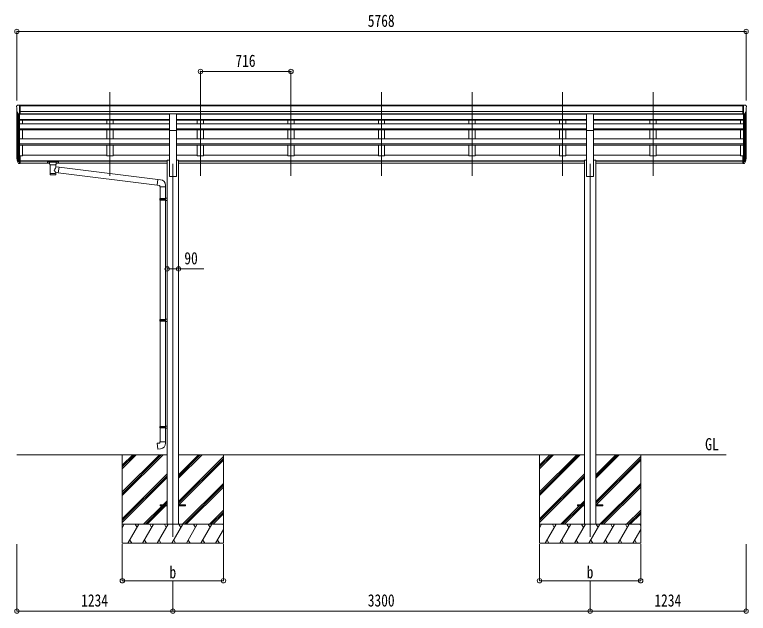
# Model space of a CAD drawing. Units: millimetres at full size. Extents: x -9783 to 33754, y -10064 to 6752.
# Drawn here: x 27951 to 33754, y -4000 to 735 of the extents above; entities that cross this region are included whole.
import ezdxf
from ezdxf.enums import TextEntityAlignment as Align

# ---------------------------------------------------------------- set-up
doc = ezdxf.new("R2010")
doc.units = ezdxf.units.MM
doc.header["$LTSCALE"] = 35
doc.header["$PDMODE"] = 32
doc.header["$PDSIZE"] = 35
for name, color, linetype, lineweight in [('0-0_0', 7, 'Continuous', 9), ('0-1_本体', 4, 'Continuous', 9), ('0-2_部品', 7, 'Continuous', 9), ('0-8_PARTS2', 2, 'Continuous', 9), ('0-A_寸法', 6, 'Continuous', 9)]:
    doc.layers.add(name, color=color, linetype=linetype, lineweight=lineweight)
doc.styles.add('ＭＳ ゴシック', font='')
doc.styles.get('ＭＳ ゴシック').set_extended_font_data('MS Gothic')

msp = doc.modelspace()

# ---------------------------------------------------------------- linework, layer by layer
at = {"layer": '0-0_0'}
for p, q in [((27968.92, -2745.73), (29157.72, -2745.73)), ((28802.92, -2745.73), (28802.92, -3445.73)), ((28802.92, -3039.91), (29097.1, -2745.73)), ((28802.92, -3054.05), (29111.24, -2745.73)), ((28802.92, -3068.19), (29125.38, -2745.73)), ((28802.92, -2856.06), (28913.25, -2745.73)), ((28802.92, -2841.92), (28899.11, -2745.73)), ((28802.92, -2827.78), (28884.97, -2745.73)), ((29248.12, -2931.36), (29433.75, -2745.73)), ((29248.12, -2917.22), (29419.61, -2745.73)), ((29248.12, -2903.08), (29405.47, -2745.73)), ((29248.12, -2745.73), (32457.72, -2745.73)), ((29248.12, -3115.21), (29602.92, -2760.41)), ((29248.12, -3129.35), (29602.92, -2774.55)), ((29602.92, -2745.73), (29602.92, -3445.73)), ((32102.92, -2745.73), (32102.92, -3445.73)), ((32102.92, -3039.91), (32397.1, -2745.73)), ((32102.92, -3054.05), (32411.24, -2745.73)), ((32102.92, -3068.19), (32425.38, -2745.73)), ((32102.92, -2856.06), (32213.25, -2745.73)), ((32102.92, -2841.92), (32199.11, -2745.73)), ((32102.92, -2827.78), (32184.97, -2745.73)), ((32548.12, -2745.73), (33578.92, -2745.73)), ((32548.12, -2931.36), (32733.75, -2745.73)), ((32548.12, -2917.22), (32719.61, -2745.73)), ((32548.12, -2903.08), (32705.47, -2745.73)), ((32548.12, -3115.21), (32902.92, -2760.41)), ((32548.12, -3129.35), (32902.92, -2774.55)), ((32902.92, -2745.73), (32902.92, -3445.73)), ((29250.38, -3141.23), (29602.92, -2788.69)), ((32550.38, -3141.23), (32902.92, -2788.69)), ((28802.92, -3252.04), (29157.72, -2897.24)), ((32102.92, -3252.04), (32457.72, -2897.24)), ((28802.92, -3266.18), (29157.72, -2911.38)), ((28802.92, -3280.32), (29157.72, -2925.53)), ((32102.92, -3266.18), (32457.72, -2911.38)), ((32102.92, -3280.32), (32457.72, -2925.53)), ((29279.73, -3295.73), (29602.92, -2972.54)), ((29293.87, -3295.73), (29602.92, -2986.68)), ((29308.01, -3295.73), (29602.92, -3000.82)), ((32579.73, -3295.73), (32902.92, -2972.54)), ((32593.87, -3295.73), (32902.92, -2986.68)), ((32608.01, -3295.73), (32902.92, -3000.82)), ((29125.86, -3141.23), (29157.72, -3109.37)), ((29140, -3141.23), (29157.72, -3123.51)), ((32425.86, -3141.23), (32457.72, -3109.37)), ((32440, -3141.23), (32457.72, -3123.51)), ((28971.36, -3295.73), (29116.86, -3150.23)), ((28985.5, -3295.73), (29131, -3150.23)), ((28999.64, -3295.73), (29145.14, -3150.23)), ((29154.14, -3141.23), (29157.72, -3137.66)), ((29491.86, -3295.73), (29602.92, -3184.67)), ((32271.36, -3295.73), (32416.86, -3150.23)), ((32285.5, -3295.73), (32431, -3150.23)), ((32299.64, -3295.73), (32445.14, -3150.23)), ((32454.14, -3141.23), (32457.72, -3137.66)), ((32791.86, -3295.73), (32902.92, -3184.67)), ((29506, -3295.73), (29602.92, -3198.81)), ((29520.14, -3295.73), (29602.92, -3212.96)), ((32806, -3295.73), (32902.92, -3198.81)), ((32820.14, -3295.73), (32902.92, -3212.96)), ((29602.92, -3295.73), (28802.92, -3295.73)), ((28802.92, -3323.23), (28818.8, -3295.73)), ((28847.66, -3445.73), (28934.27, -3295.73)), ((28919.27, -3321.71), (28904.27, -3295.73)), ((28963.14, -3445.73), (29049.74, -3295.73)), ((29034.74, -3321.71), (29019.74, -3295.73)), ((29078.61, -3445.73), (29165.21, -3295.73)), ((29150.21, -3321.71), (29135.21, -3295.73)), ((29194.08, -3445.73), (29280.68, -3295.73)), ((29265.68, -3321.71), (29250.68, -3295.73)), ((29309.55, -3445.73), (29396.15, -3295.73)), ((29381.15, -3321.71), (29366.15, -3295.73)), ((29425.02, -3445.73), (29511.62, -3295.73)), ((29481.62, -3295.73), (29496.62, -3321.71)), ((29597.09, -3295.73), (29602.92, -3305.83)), ((32902.92, -3295.73), (32102.92, -3295.73)), ((32102.92, -3323.23), (32118.8, -3295.73)), ((32147.66, -3445.73), (32234.27, -3295.73)), ((32219.27, -3321.71), (32204.27, -3295.73)), ((32263.14, -3445.73), (32349.74, -3295.73)), ((32334.74, -3321.71), (32319.74, -3295.73)), ((32378.61, -3445.73), (32465.21, -3295.73)), ((32450.21, -3321.71), (32435.21, -3295.73)), ((32494.08, -3445.73), (32580.68, -3295.73)), ((32565.68, -3321.71), (32550.68, -3295.73)), ((32609.55, -3445.73), (32696.15, -3295.73)), ((32681.15, -3321.71), (32666.15, -3295.73)), ((32725.02, -3445.73), (32811.62, -3295.73)), ((32781.62, -3295.73), (32796.62, -3321.71)), ((32897.09, -3295.73), (32902.92, -3305.83)), ((29540.49, -3445.73), (29602.92, -3337.59)), ((32840.49, -3445.73), (32902.92, -3337.59)), ((28862.66, -3419.75), (28877.66, -3445.73)), ((28978.13, -3419.75), (28993.13, -3445.73)), ((29093.6, -3419.75), (29108.6, -3445.73)), ((29209.07, -3419.75), (29224.07, -3445.73)), ((29324.54, -3419.75), (29339.54, -3445.73)), ((29440.01, -3419.75), (29455.01, -3445.73)), ((29555.48, -3419.75), (29570.48, -3445.73)), ((32162.66, -3419.75), (32177.66, -3445.73)), ((32278.13, -3419.75), (32293.13, -3445.73)), ((32393.6, -3419.75), (32408.6, -3445.73)), ((32509.07, -3419.75), (32524.07, -3445.73)), ((32624.54, -3419.75), (32639.54, -3445.73)), ((32740.01, -3419.75), (32755.01, -3445.73)), ((32855.48, -3419.75), (32870.48, -3445.73)), ((28802.92, -3445.73), (29602.92, -3445.73)), ((32102.92, -3445.73), (32902.92, -3445.73))]:
    msp.add_line(p, q, dxfattribs=at)
at = {"layer": '0-1_本体'}
for p, q in [((27995.42, 18.39), (33710.42, 18.39)), ((27995.42, 13.04), (33710.42, 13.04)), ((27968.92, -382.6), (27968.92, -18.36)), ((27973.2, -37.16), (27973.2, -406.87)), ((27982.92, -52.51), (27982.92, -424.87)), ((27988.92, -52.99), (27988.92, -380.43)), ((27988.92, -53), (29175.42, -53)), ((27995.42, -30.49), (33710.42, -30.49)), ((27995.42, -48.16), (33710.42, -48.16)), ((29175.42, -50.53), (27995.42, -50.53)), ((28679.92, -50.53), (28679.92, -53)), ((28729.92, -50.53), (28729.92, -53)), ((29230.42, -50.53), (32008.92, -50.65)), ((32475.42, -53), (29230.42, -53)), ((29395.92, -50.53), (29395.92, -53)), ((29445.92, -50.53), (29445.92, -53)), ((30111.92, -50.53), (30111.92, -53)), ((30161.92, -50.53), (30161.92, -53)), ((30827.92, -50.53), (30827.92, -53)), ((30877.92, -50.53), (30877.92, -53)), ((31543.92, -50.53), (31543.92, -53)), ((31593.92, -50.53), (31593.92, -53)), ((32475.42, -50.65), (32008.92, -50.65)), ((32259.92, -50.53), (32259.92, -53)), ((32309.92, -50.53), (32309.92, -53)), ((33710.42, -50.65), (32530.42, -50.65)), ((33716.92, -53), (32530.42, -53)), ((32975.92, -50.53), (32975.92, -53)), ((33025.92, -50.53), (33025.92, -53)), ((33716.92, -52.99), (33716.92, -380.43)), ((33722.92, -52.51), (33722.92, -424.87)), ((33732.64, -37.16), (33732.64, -406.87)), ((33736.92, -382.6), (33736.92, -18.36)), ((27988.92, -95.19), (29175.42, -95.19)), ((27988.92, -96.59), (29175.42, -96.59)), ((27988.92, -100.28), (29175.42, -100.28)), ((28013.92, -127.52), (28013.92, -100.28)), ((28679.92, -100.28), (28679.92, -127.52)), ((28729.92, -100.28), (28729.92, -127.52)), ((32475.42, -95.19), (29230.42, -95.19)), ((32475.42, -96.59), (29230.42, -96.59)), ((32475.42, -100.28), (29230.42, -100.28)), ((29395.92, -100.28), (29395.92, -127.52)), ((29445.92, -100.28), (29445.92, -127.52)), ((30111.92, -100.28), (30111.92, -127.52)), ((30161.92, -100.28), (30161.92, -127.52)), ((30827.92, -100.28), (30827.92, -127.52)), ((30877.92, -100.28), (30877.92, -127.52)), ((31543.92, -100.28), (31543.92, -127.52)), ((31593.92, -100.28), (31593.92, -127.52)), ((32259.92, -100.28), (32259.92, -127.52)), ((32309.92, -100.28), (32309.92, -127.52)), ((33716.92, -95.19), (32530.42, -95.19)), ((33716.92, -96.59), (32530.42, -96.59)), ((33716.92, -100.28), (32530.42, -100.28)), ((32975.92, -100.28), (32975.92, -127.52)), ((33025.92, -100.28), (33025.92, -127.52)), ((33691.92, -127.52), (33691.92, -100.28)), ((27988.92, -127.52), (29175.42, -127.52)), ((27988.92, -168.25), (29175.42, -168.25)), ((27988.92, -169.73), (29175.42, -169.73)), ((32475.42, -127.52), (29230.42, -127.52)), ((32475.42, -168.25), (29230.42, -168.25)), ((32475.42, -169.73), (29230.42, -169.73)), ((33716.92, -127.52), (32530.42, -127.52)), ((33716.92, -168.25), (32530.42, -168.25)), ((33716.92, -169.73), (32530.42, -169.73)), ((27988.92, -176.55), (29175.42, -176.55)), ((28013.92, -246.03), (28013.92, -176.55)), ((28679.92, -176.55), (28679.92, -246.03)), ((28729.92, -176.55), (28729.92, -246.03)), ((29175.42, -545.73), (29175.42, -181.79)), ((32475.42, -176.55), (29230.42, -176.55)), ((29230.42, -545.73), (29230.42, -181.79)), ((29395.92, -176.55), (29395.92, -246.03)), ((29445.92, -176.55), (29445.92, -246.03)), ((30111.92, -176.55), (30111.92, -246.03)), ((30161.92, -176.55), (30161.92, -246.03)), ((30827.92, -176.55), (30827.92, -246.03)), ((30877.92, -176.55), (30877.92, -246.03)), ((31543.92, -176.55), (31543.92, -246.03)), ((31593.92, -176.55), (31593.92, -246.03)), ((32259.92, -176.55), (32259.92, -246.03)), ((32309.92, -176.55), (32309.92, -246.03)), ((32475.42, -545.73), (32475.42, -181.79)), ((33716.92, -176.55), (32530.42, -176.55)), ((32530.42, -545.73), (32530.42, -181.79)), ((32975.92, -176.55), (32975.92, -246.03)), ((33025.92, -176.55), (33025.92, -246.03)), ((33691.92, -246.03), (33691.92, -176.55)), ((27988.92, -246.03), (29175.42, -246.03)), ((27988.92, -285.35), (29175.42, -285.35)), ((27988.92, -286.83), (29175.42, -286.83)), ((32475.42, -246.03), (29230.42, -246.03)), ((32475.42, -285.35), (29230.42, -285.35)), ((32475.42, -286.83), (29230.42, -286.83)), ((33716.92, -246.03), (32530.42, -246.03)), ((33716.92, -285.35), (32530.42, -285.35)), ((33716.92, -286.83), (32530.42, -286.83)), ((27988.92, -296.31), (29175.42, -296.31)), ((28013.92, -381.26), (28013.92, -296.31)), ((28679.92, -296.31), (28679.92, -381.26)), ((28729.92, -296.31), (28729.92, -381.26)), ((32475.42, -296.31), (29230.42, -296.31)), ((29395.92, -296.31), (29395.92, -381.26)), ((29445.92, -296.31), (29445.92, -381.26)), ((30111.92, -296.31), (30111.92, -381.26)), ((30161.92, -296.31), (30161.92, -381.26)), ((30827.92, -296.31), (30827.92, -381.26)), ((30877.92, -296.31), (30877.92, -381.26)), ((31543.92, -296.31), (31543.92, -381.26)), ((31593.92, -296.31), (31593.92, -381.26)), ((32259.92, -296.31), (32259.92, -381.26)), ((32309.92, -296.31), (32309.92, -381.26)), ((33716.92, -296.31), (32530.42, -296.31)), ((32975.92, -296.31), (32975.92, -381.26)), ((33025.92, -296.31), (33025.92, -381.26)), ((33691.92, -381.26), (33691.92, -296.31)), ((27995.42, -381.26), (28013.92, -381.26)), ((28013.92, -376.46), (28679.92, -376.46)), ((28729.92, -381.26), (28679.92, -381.26)), ((28729.92, -376.46), (29175.42, -376.46)), ((29230.42, -376.46), (29395.92, -376.46)), ((29445.92, -381.26), (29395.92, -381.26)), ((29445.92, -376.46), (30111.92, -376.46)), ((30161.92, -381.26), (30111.92, -381.26)), ((30161.92, -376.46), (30827.92, -376.46)), ((30877.92, -381.26), (30827.92, -381.26)), ((30877.92, -376.46), (31543.92, -376.46)), ((31593.92, -381.26), (31543.92, -381.26)), ((32259.92, -376.46), (31593.92, -376.46)), ((32309.92, -381.26), (32259.92, -381.26)), ((32475.42, -376.46), (32309.92, -376.46)), ((32530.42, -376.46), (32975.92, -376.46)), ((33025.92, -381.26), (32975.92, -381.26)), ((33025.92, -376.46), (33691.92, -376.46)), ((33710.42, -381.26), (33691.92, -381.26)), ((27995.42, -420.77), (29157.72, -420.77)), ((27995.42, -422.15), (29157.72, -422.15)), ((27995.42, -439.32), (28226.92, -439.32)), ((28280.92, -439.32), (29157.72, -439.32)), ((29157.72, -415.73), (29175.42, -415.73)), ((29157.72, -415.73), (29157.72, -3295.73)), ((29230.42, -415.73), (29248.12, -415.73)), ((29248.12, -415.73), (29248.12, -3295.73)), ((32457.72, -420.77), (29248.12, -420.77)), ((32457.72, -422.15), (29248.12, -422.15)), ((32457.72, -439.32), (29248.12, -439.32)), ((32457.72, -415.73), (32457.72, -3295.73)), ((32457.72, -415.73), (32475.42, -415.73)), ((32530.42, -415.73), (32548.12, -415.73)), ((32548.12, -415.73), (32548.12, -3295.73)), ((33710.42, -420.77), (32548.12, -420.77)), ((33710.42, -422.15), (32548.12, -422.15)), ((33710.42, -439.32), (32548.12, -439.32)), ((29175.42, -545.73), (29230.42, -545.73)), ((32475.42, -545.73), (32530.42, -545.73))]:
    msp.add_line(p, q, dxfattribs=at)
at = {"layer": '0-2_部品'}
for p, q in [((27966.92, 10.62), (27966.92, 9.99)), ((27973.83, 19.43), (27969.76, 13.62)), ((27976.92, 19.99), (27974.59, 19.85)), ((27976.92, 19.99), (27995.42, 19.99)), ((27988.92, -52.99), (27988.92, 19.99)), ((27995.42, 19.99), (28005.42, 19.91)), ((27995.42, -51.99), (27995.42, 19.99)), ((28005.42, 18.39), (28005.42, 19.91)), ((33710.42, 19.99), (33700.42, 19.91)), ((33700.42, 18.39), (33700.42, 19.91)), ((33710.42, -51.99), (33710.42, 19.99)), ((33728.92, 19.99), (33710.42, 19.99)), ((33716.92, -52.99), (33716.92, 19.99)), ((33728.92, 19.99), (33731.25, 19.85)), ((33732.01, 19.43), (33736.08, 13.62)), ((33738.92, 10.62), (33738.92, 9.99)), ((27981.29, -51.18), (27972.02, -35.11)), ((27988.92, -52.99), (27983.71, -52.67)), ((27995.42, -51.99), (27988.92, -51.99)), ((29175.42, -49.87), (29230.42, -49.87)), ((29175.42, -181.95), (29175.42, -49.87)), ((29230.42, -181.95), (29230.42, -49.87)), ((32475.42, -49.87), (32530.42, -49.87)), ((32475.42, -181.95), (32475.42, -49.87)), ((32530.42, -181.95), (32530.42, -49.87)), ((33710.42, -51.99), (33716.92, -51.99)), ((33716.92, -52.99), (33722.13, -52.67)), ((33724.54, -51.18), (33733.82, -35.11)), ((29175.42, -181.95), (29230.42, -181.95)), ((32475.42, -181.95), (32530.42, -181.95)), ((27982.49, -424.4), (27972.73, -405.98)), ((27988.92, -380.43), (27988.92, -442.32)), ((27995.42, -380.43), (27988.92, -380.43)), ((27995.42, -380.43), (27995.42, -441.5)), ((33710.42, -380.43), (33710.42, -441.5)), ((33710.42, -380.43), (33716.92, -380.43)), ((33716.92, -380.43), (33716.92, -442.32)), ((33723.35, -424.4), (33733.11, -405.98)), ((27971.31, -406.47), (27981.48, -425.65)), ((27973.9, -423.33), (27981.48, -440.82)), ((27988.92, -425.15), (27983.78, -425.15)), ((27988.92, -427.15), (27984.07, -427.15)), ((27988.92, -442.32), (27984.07, -442.32)), ((27995.42, -418.75), (27988.92, -418.75)), ((27995.42, -424.15), (27988.92, -424.15)), ((27995.42, -441.5), (27988.92, -441.5)), ((28210.42, -427.21), (28210.42, -437.97)), ((28210.42, -427.4), (28210.42, -428.94)), ((28212.42, -426.55), (28295.42, -426.55)), ((28212.42, -428.72), (28295.42, -428.72)), ((28212.42, -438.63), (28226.92, -438.63)), ((28226.92, -445.44), (28226.92, -435.17)), ((28231.02, -449.94), (28231, -530.23)), ((28276.82, -467.51), (28276.82, -449.93)), ((28280.92, -445.44), (28280.92, -435.17)), ((28280.92, -438.63), (28295.42, -438.63)), ((28297.42, -427.21), (28297.42, -437.97)), ((33710.42, -418.75), (33716.92, -418.75)), ((33710.42, -424.15), (33716.92, -424.15)), ((33710.42, -441.5), (33716.92, -441.5)), ((33716.92, -425.15), (33722.05, -425.15)), ((33716.92, -427.15), (33721.76, -427.15)), ((33716.92, -442.32), (33721.76, -442.32)), ((33734.53, -406.47), (33724.36, -425.65)), ((33731.94, -423.33), (33724.36, -440.82)), ((28302.04, -471.42), (28276.82, -467.51)), ((28276.84, -530.23), (28276.82, -513.61)), ((28276.82, -513.86), (28295.02, -516.68)), ((28302.04, -471.42), (28295.02, -516.68)), ((29079.8, -614.04), (28295.02, -516.68)), ((28302.04, -471.42), (29083.8, -568.22)), ((29104.64, -570.04), (29083.8, -568.22)), ((29099.72, -625.79), (29145.72, -625.79)), ((29101.72, -625.79), (29101.72, -719.79)), ((29143.72, -625.79), (29143.72, -717.23)), ((29145.72, -625.79), (29145.72, -614.87)), ((29099.72, -721.79), (29100.72, -719.79)), ((29099.72, -721.79), (29143.72, -721.79)), ((29099.72, -721.79), (29099.72, -729.79)), ((29099.72, -729.79), (29143.72, -729.79)), ((29099.72, -729.79), (29100.72, -731.79)), ((29100.72, -719.79), (29143.72, -719.79)), ((29100.72, -731.79), (29143.72, -731.79)), ((29101.72, -731.79), (29101.72, -1675.97)), ((29139.24, -721.79), (29138.81, -719.79)), ((29141.72, -717.29), (29157.72, -716.82)), ((29141.72, -719.29), (29141.72, -717.29)), ((29141.72, -719.29), (29143.72, -719.29)), ((29141.72, -734.29), (29141.72, -732.29)), ((29141.72, -734.29), (29157.72, -734.76)), ((29143.72, -734.35), (29143.72, -1673.42)), ((29157.72, -716.82), (29157.72, -734.76)), ((29099.72, -1677.97), (29100.72, -1675.97)), ((29099.72, -1677.97), (29143.72, -1677.97)), ((29099.72, -1677.97), (29099.72, -1685.97)), ((29100.72, -1675.97), (29143.72, -1675.97)), ((29139.24, -1677.97), (29138.81, -1675.97)), ((29141.72, -1673.47), (29157.72, -1673)), ((29141.72, -1675.47), (29141.72, -1673.47)), ((29141.72, -1675.47), (29143.72, -1675.47)), ((29157.72, -1673), (29157.72, -1690.95)), ((29099.72, -1685.97), (29143.72, -1685.97)), ((29099.72, -1685.97), (29100.72, -1687.97)), ((29100.72, -1687.97), (29143.72, -1687.97)), ((29101.72, -1687.97), (29101.72, -2521.13)), ((29141.72, -1690.47), (29141.72, -1688.47)), ((29141.72, -1690.47), (29157.72, -1690.95)), ((29143.72, -1690.53), (29143.72, -2518.58)), ((29099.72, -2523.13), (29100.72, -2521.13)), ((29099.72, -2523.13), (29143.72, -2523.13)), ((29099.72, -2523.13), (29099.72, -2531.13)), ((29099.72, -2531.13), (29143.72, -2531.13)), ((29099.72, -2531.13), (29100.72, -2533.13)), ((29100.72, -2521.13), (29143.72, -2521.13)), ((29100.72, -2533.13), (29143.72, -2533.13)), ((29101.72, -2533.13), (29101.72, -2643.14)), ((29139.24, -2523.13), (29138.81, -2521.13)), ((29141.72, -2518.63), (29157.72, -2518.16)), ((29141.72, -2520.63), (29141.72, -2518.63)), ((29141.72, -2520.63), (29143.72, -2520.63)), ((29141.72, -2535.63), (29141.72, -2533.63)), ((29141.72, -2535.63), (29157.72, -2536.11)), ((29143.72, -2535.69), (29143.72, -2643.14)), ((29157.72, -2518.16), (29157.72, -2536.11)), ((29099.72, -2643.14), (29145.72, -2643.14)), ((29099.72, -2653.14), (29099.72, -2643.14)), ((29145.72, -2643.14), (29145.72, -2654.05))]:
    msp.add_line(p, q, dxfattribs=at)
at = {"layer": '0-2_部品', "color": 4}
for p, q in [((29102.92, -3141.23), (29102.92, -3150.23)), ((29157.72, -3141.23), (29102.92, -3141.23)), ((29157.72, -3150.23), (29102.92, -3150.23)), ((29302.52, -3141.23), (29247.72, -3141.23)), ((32402.92, -3141.23), (32402.92, -3150.23)), ((32457.72, -3141.23), (32402.92, -3141.23)), ((32457.72, -3150.23), (32402.92, -3150.23)), ((32602.52, -3141.23), (32547.72, -3141.23))]:
    msp.add_line(p, q, dxfattribs=at)
at = {"layer": '0-2_部品'}
for points in [[(28210.42, -427.21), (28210.46, -427.01), (28210.54, -426.88), (28210.64, -426.78), (28210.74, -426.72), (28210.86, -426.68), (28211.15, -426.62), (28211.64, -426.57), (28212.18, -426.55), (28212.42, -426.55)], [(28210.42, -437.97), (28210.46, -438.16), (28210.54, -438.3), (28210.64, -438.39), (28210.74, -438.46), (28210.86, -438.5), (28211.15, -438.56), (28211.64, -438.61), (28212.18, -438.63), (28212.42, -438.63)], [(28226.96, -445.38), (28226.93, -445.74), (28227.18, -446.7), (28227.7, -447.58), (28228.5, -448.42), (28229.62, -449.22), (28231.02, -449.94)], [(28276.82, -449.93), (28277.05, -449.84), (28278.41, -449.1), (28279.52, -448.25), (28280.28, -447.39), (28280.74, -446.49), (28280.91, -445.6)], [(28295.42, -426.55), (28295.77, -426.55), (28296.3, -426.58), (28296.75, -426.63), (28297.05, -426.7), (28297.22, -426.8), (28297.34, -426.94), (28297.41, -427.12), (28297.42, -427.21)], [(28295.42, -438.63), (28295.77, -438.63), (28296.3, -438.6), (28296.75, -438.55), (28297.05, -438.48), (28297.22, -438.38), (28297.34, -438.24), (28297.41, -438.06), (28297.42, -437.97)], [(29083.8, -568.22), (29079.8, -614.04), (29099.72, -615.79), (29099.72, -625.79)], [(29139.24, -721.79), (29139.24, -729.79), (29138.81, -731.79)], [(29141.72, -732.29), (29143.72, -732.29), (29143.72, -719.29)], [(29139.24, -1677.97), (29139.24, -1685.97), (29138.81, -1687.97)], [(29141.72, -1688.47), (29143.72, -1688.47), (29143.72, -1675.47)], [(29139.24, -2523.13), (29139.24, -2531.13), (29138.81, -2533.13)], [(29141.72, -2533.63), (29143.72, -2533.63), (29143.72, -2520.63)], [(29104.64, -2698.88), (29083.8, -2700.7), (29079.8, -2654.88), (29099.72, -2653.14)]]:
    msp.add_lwpolyline(points, dxfattribs=at)
at = {"layer": '0-2_部品', "color": 4}
for points in [[(29302.52, -3141.23), (29302.52, -3150.23), (29247.72, -3150.23)], [(32602.52, -3141.23), (32602.52, -3150.23), (32547.72, -3150.23)]]:
    msp.add_lwpolyline(points, dxfattribs=at)
at = {"layer": '0-2_部品'}
for centre, radius, start, end in [((27969.92, 10.62), 3, 93, 180), ((28168.92, 9.99), 202, 180, 192.90261), ((27974.65, 18.85), 1, 93.5, 145), ((33731.19, 18.85), 1, 35, 86.5), ((33536.92, 9.99), 202, 347.09739, 0), ((33735.92, 10.62), 3, 0, 87), ((27983.89, -49.68), 3, 210, 266.5), ((33721.95, -49.68), 3, 273.5, 330), ((28057.58, -384.31), 89.07, 174.49576, 194.41188), ((28056.87, -380.03), 88.05, 177.22392, 197.21071), ((28102.14, -387.25), 133.22, 183.27987, 195.71302), ((33603.7, -387.25), 133.22, 344.28698, 356.72013), ((33648.97, -380.03), 88.05, 342.78929, 2.77608), ((33648.26, -384.31), 89.07, 345.58812, 5.50424), ((27984.07, -424.15), 3, 210, 270), ((27984.07, -439.32), 3, 210, 270), ((27983.78, -423.65), 1.5, 210, 270), ((33721.76, -424.15), 3, 270, 330), ((33721.76, -439.32), 3, 270, 330), ((33722.05, -423.65), 1.5, 270, 330), ((29100.72, -614.87), 45, 0, 85), ((29100.72, -2654.05), 45, 275, 0)]:
    msp.add_arc(centre, radius, start, end, dxfattribs=at)
for centre, major_axis, ratio, start_param, end_param in [((28212.42, -428.94), (2, 0), 0.109601, 1.5707963, 3.1415927), ((28253.92, -435.17), (27, 0), 0.122176, 6.2831853, 9.424778), ((28253.93, -450.39), (-22.91, 0.42), 0.072511, 0.0008029, 1.5715993), ((28253.93, -452.02), (-22.91, 0.42), 0.072511, 0.0008029, 1.5715993), ((28253.91, -450.39), (22.92, 0.42), 0.07247, 4.71158, 6.2823764), ((28253.91, -452.02), (22.92, 0.42), 0.07247, 4.71158, 6.2823764), ((28264.92, -445.44), (16, 0), 0.361356, 6.2636979, 6.2831853), ((28295.42, -428.94), (2, 0), 0.109601, 0, 1.5707963), ((28253.92, -517.79), (22.91, 0), 0.122865, 3.1415927, 6.2831853), ((28253.92, -494.05), (-22.81, -26.62), 0.234429, 1.6855472, 3.1268519), ((28256.47, -491.41), (20.32, -22.25), 0.045535, 0.0389954, 1.3075346), ((28253.92, -530.23), (22.92, 0), 0.101955, 3.1415499, 6.2833984)]:
    msp.add_ellipse(centre, major_axis=major_axis, ratio=ratio, start_param=start_param, end_param=end_param, dxfattribs=at)
at = {"layer": '0-8_PARTS2'}
for p, q in [((28704.92, -539.53), (28704.92, 123)), ((29420.92, -539.53), (29420.92, 123)), ((30136.92, -539.53), (30136.92, 123)), ((30852.92, -539.53), (30852.92, 123)), ((31568.92, -539.53), (31568.92, 123)), ((32284.92, -539.53), (32284.92, 123)), ((33000.92, -539.53), (33000.92, 123)), ((29202.92, -445.73), (29202.92, -3395.73)), ((32502.92, -445.73), (32502.92, -3395.73))]:
    msp.add_line(p, q, dxfattribs=at)
at = {"layer": '0-A_寸法'}
for p, q in [((27968.92, 602.63), (33736.92, 602.63)), ((27968.92, 602.63), (27968.92, 57.01)), ((33736.92, 602.63), (33736.92, 57.01)), ((29420.92, 286.01), (29420.92, 57.01)), ((29420.92, 286.01), (30136.92, 286.01)), ((30136.92, 286.01), (30136.92, 57.01)), ((29157.72, -1275.91), (29247.72, -1275.91)), ((29247.72, -1275.91), (29447.72, -1275.91)), ((27968.92, -3982.09), (27968.92, -3453.15)), ((28802.92, -3742.12), (28802.92, -3453.15)), ((29602.92, -3742.12), (29602.92, -3453.15)), ((32102.92, -3742.12), (32102.92, -3453.15)), ((32902.92, -3742.12), (32902.92, -3453.15)), ((33736.92, -3982.09), (33736.92, -3453.15)), ((28802.92, -3742.12), (29602.92, -3742.12)), ((29202.92, -3982.09), (29202.92, -3742.12)), ((32102.92, -3742.12), (32902.92, -3742.12)), ((32502.92, -3982.09), (32502.92, -3742.12)), ((27968.92, -3982.09), (29202.92, -3982.09)), ((29202.92, -3982.09), (32502.92, -3982.09)), ((32502.92, -3982.09), (33736.92, -3982.09))]:
    msp.add_line(p, q, dxfattribs=at)
for p in [(27968.92, 602.63), (33736.92, 602.63), (29420.92, 286.01), (30136.92, 286.01), (29157.72, -1275.91), (29247.72, -1275.91), (28802.92, -3742.12), (29602.92, -3742.12), (32102.92, -3742.12), (32902.92, -3742.12), (27968.92, -3982.09), (29202.92, -3982.09), (32502.92, -3982.09), (33736.92, -3982.09)]:
    msp.add_point(p, dxfattribs=at)

# ---------------------------------------------------------------- texts
at = {"layer": '0-0_0', "style": 'ＭＳ ゴシック', "width": 0.85}
msp.add_text('GL', height=96.22, dxfattribs=at).set_placement((33412.23, -2738.79), align=Align.BOTTOM_LEFT)
at = {"layer": '0-A_寸法', "color": 7, "style": 'ＭＳ ゴシック', "width": 0.8}
for s, p in [('5768', (30744.42, 609.63)), ('716', (29697.54, 293.01)), ('90', (29293.47, -1268.91)), ('b', (29175.79, -3752.62)), ('b', (32475.79, -3752.62)), ('1234', (28477.42, -3975.09)), ('3300', (30744.42, -3975.09)), ('1234', (33011.42, -3975.09))]:
    msp.add_text(s, height=97.51, dxfattribs=at).set_placement(p, align=Align.BOTTOM_LEFT)

doc.saveas('drawing.dxf')
